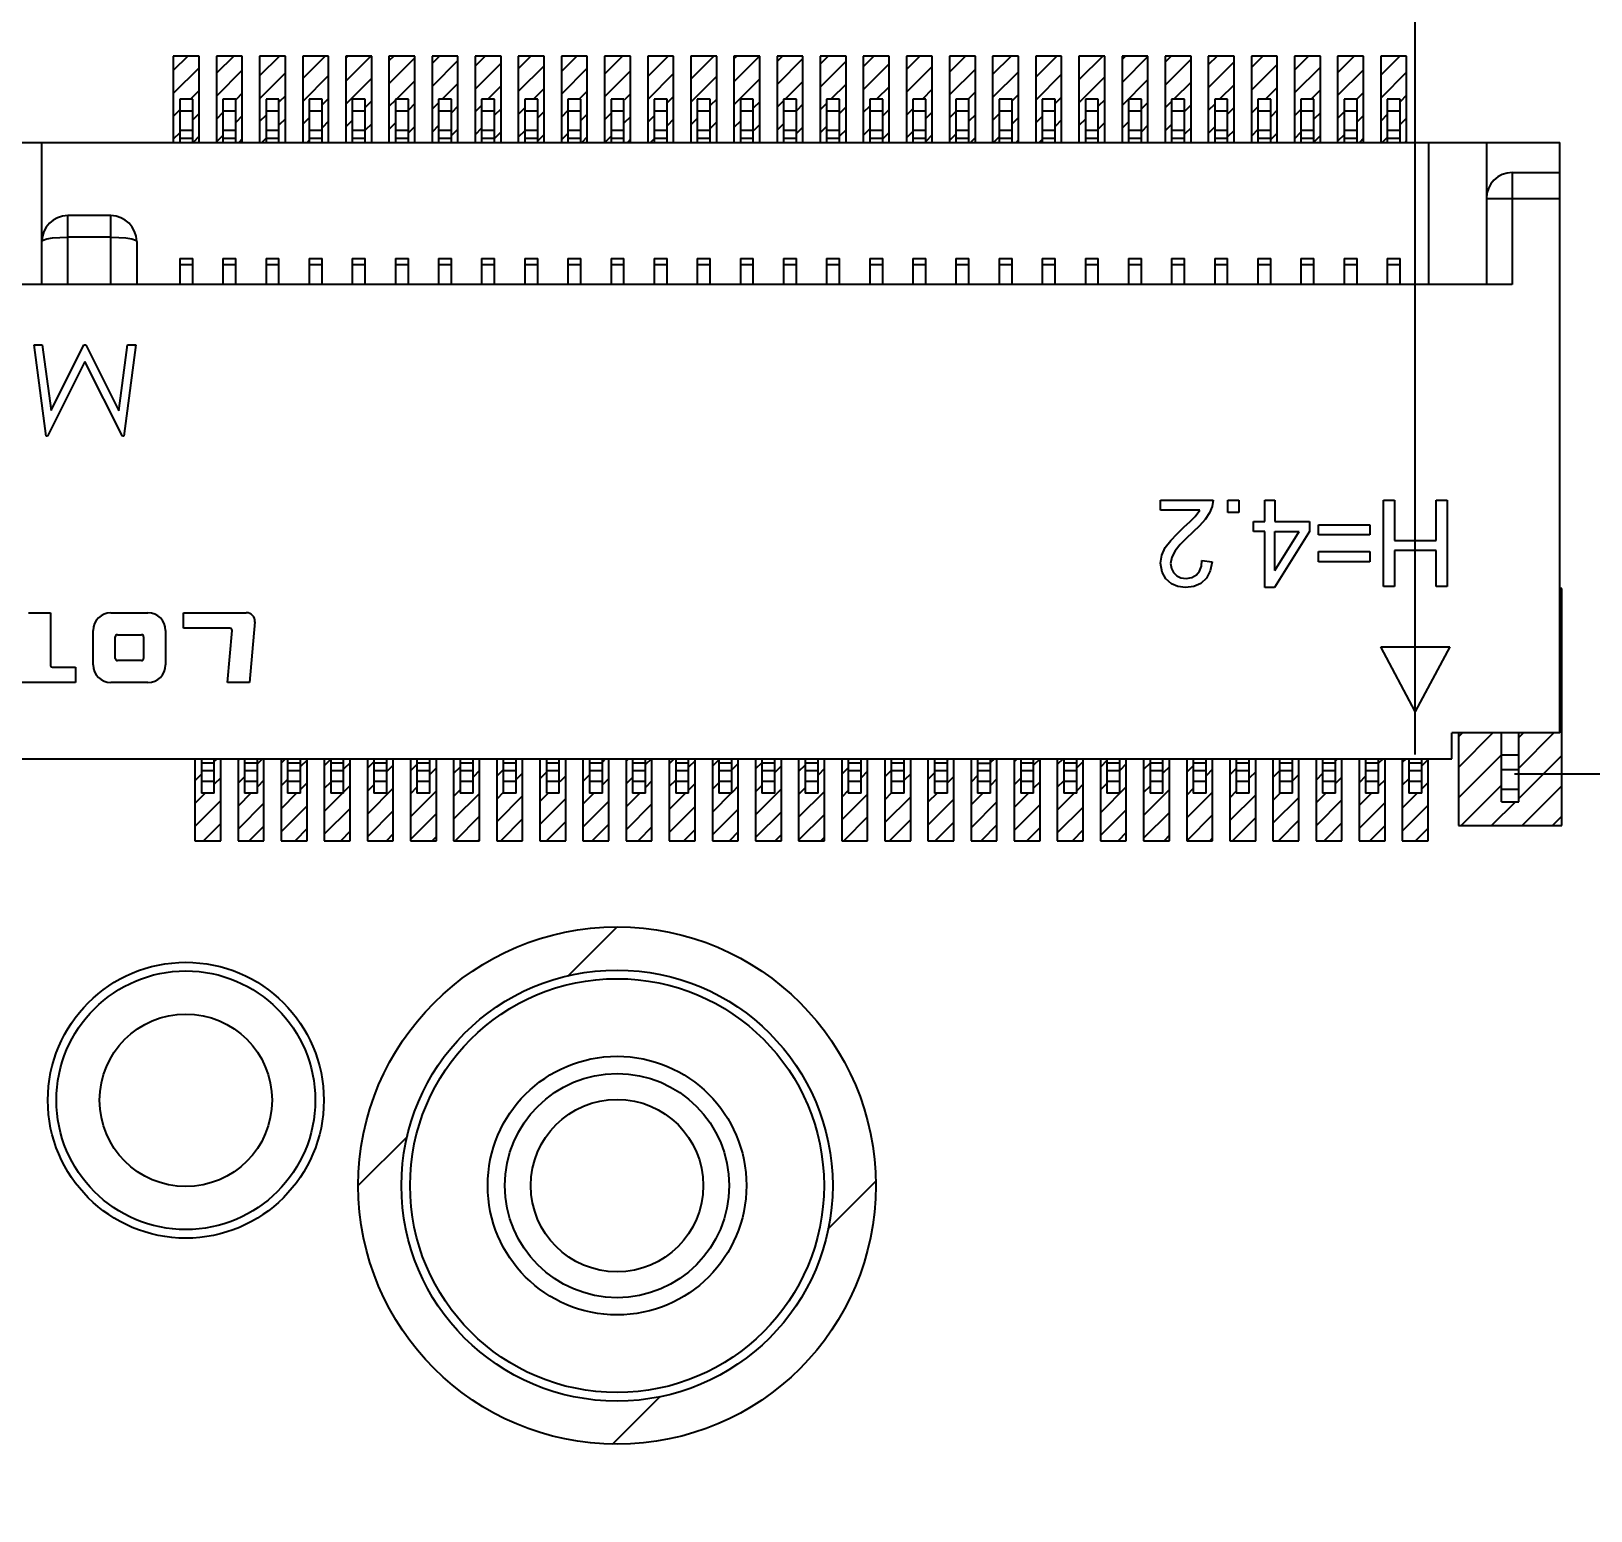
# Model space of a CAD drawing. Header units: millimetres. Extents: x 0 to 841, y 0 to 594.
# Drawn here: x 542.1 to 560.18, y 372.73 to 389.89 of the extents above; entities that cross this region are included whole.
import ezdxf

# ---------------------------------------------------------------- set-up
doc = ezdxf.new("R2010")
doc.units = ezdxf.units.MM
doc.header["$LTSCALE"] = 46.255
doc.layers.get('0').update_dxf_attribs({"linetype": 'CONTINUOUS'})
doc.layers.add('ASSEM_MEM', color=7, linetype='CONTINUOUS')
doc.styles.get("Standard").update_dxf_attribs({"font": 'txt', "width": 0.8})
doc.dimstyles.new('DIMSTYLE_1', dxfattribs={"dimtxt": 3, "dimasz": 2.1, "dimexe": 2, "dimexo": 1, "dimgap": 0.75, "dimtad": 0, "dimtih": 1, "dimtoh": 1, "dimzin": 0, "dimdsep": 46, "dimtxsty": 'STANDARD', "dimblk": '_FILLED', "dimblk1": '_FILLED', "dimblk2": '_FILLED', "dimcen": 0.09, "dimazin": 0, "dimtp": 0.01, "dimtm": 0.01, "dimtfac": 1, "dimtofl": 0, "dimtmove": 0, "dimatfit": 3, "dimldrblk": '_FILLED', "dimfxl": 1, "dimtolj": 1, "dimtzin": 0, "dimarcsym": 0})

# ---------------------------------------------------------------- blocks, each defined once
blk = doc.blocks.new('*D60')
at = {"color": 7, "linetype": 'CONTINUOUS'}
blk.add_line((559.298, 381.275), (726.411, 381.275), dxfattribs=at)
at = {"color": 7, "linetype": 'CONTINUOUS', "insert": (727.911, 385.025), "char_height": 3, "width": 14.4, "attachment_point": 1, "line_spacing_factor": 0.9}
blk.add_mtext('105.37', dxfattribs=at)
blk = doc.blocks.new('_FILLED')
at = {"color": 0, "linetype": 'BYBLOCK'}
blk.add_solid([(0, 0), (-1, 0.1667), (-1, -0.1667)], dxfattribs=at)
blk = doc.blocks.new('*D61')
at = {"color": 7, "linetype": 'CONTINUOUS'}
blk.add_line((543.423, 371.715), (507.744, 371.715), dxfattribs=at)
at = {"color": 7, "linetype": 'CONTINUOUS', "insert": (506.244, 375.465), "char_height": 3, "width": 14.4, "attachment_point": 3, "line_spacing_factor": 0.9}
blk.add_mtext('114.93', dxfattribs=at)
blk = doc.blocks.new('*D64')
at = {"color": 7, "linetype": 'CONTINUOUS'}
blk.add_line((558.148, 381.5), (558.148, 503.183), dxfattribs=at)
at = {"color": 7, "linetype": 'CONTINUOUS', "insert": (554.398, 504.683), "char_height": 3, "width": 14.4, "attachment_point": 1, "rotation": 90, "line_spacing_factor": 0.9}
blk.add_mtext('146.47', dxfattribs=at)

msp = doc.modelspace()

# ---------------------------------------------------------------- linework, layer by layer
at = {"layer": 'ASSEM_MEM', "color": 7, "linetype": 'CONTINUOUS'}
for p, q in [((543.748, 389.6), (543.748, 388.6)), ((543.917, 389.6), (543.748, 389.432)), ((544.048, 389.6), (543.748, 389.6)), ((544.048, 388.6), (544.048, 389.6)), ((544.248, 389.6), (544.248, 388.6)), ((544.448, 389.6), (544.248, 389.401)), ((544.548, 389.6), (544.248, 389.6)), ((544.548, 388.6), (544.548, 389.6)), ((544.748, 389.6), (544.748, 388.6)), ((544.978, 389.6), (544.748, 389.371)), ((545.048, 389.6), (544.748, 389.6)), ((545.048, 388.6), (545.048, 389.6)), ((545.248, 389.6), (545.248, 388.6)), ((545.508, 389.6), (545.248, 389.341)), ((545.548, 389.6), (545.248, 389.6)), ((545.548, 388.6), (545.548, 389.6)), ((545.748, 389.6), (545.748, 388.6)), ((545.773, 389.6), (545.748, 389.575)), ((546.039, 389.6), (545.748, 389.31)), ((546.048, 389.6), (545.748, 389.6)), ((546.048, 388.6), (546.048, 389.6)), ((546.248, 389.6), (546.248, 388.6)), ((546.304, 389.6), (546.248, 389.545)), ((546.548, 389.6), (546.248, 389.6)), ((546.548, 389.58), (546.248, 389.28)), ((546.548, 388.6), (546.548, 389.6)), ((546.748, 389.6), (546.748, 388.6)), ((546.834, 389.6), (546.748, 389.515)), ((547.048, 389.6), (546.748, 389.6)), ((547.048, 389.55), (546.748, 389.25)), ((547.048, 388.6), (547.048, 389.6)), ((547.248, 389.6), (547.248, 388.6)), ((547.364, 389.6), (547.248, 389.484)), ((547.548, 389.6), (547.248, 389.6)), ((547.548, 388.6), (547.548, 389.6)), ((547.748, 389.6), (547.748, 388.6)), ((547.895, 389.6), (547.748, 389.454)), ((548.048, 389.6), (547.748, 389.6)), ((548.048, 388.6), (548.048, 389.6)), ((548.248, 389.6), (548.248, 388.6)), ((548.425, 389.6), (548.248, 389.424)), ((548.548, 389.6), (548.248, 389.6)), ((548.548, 388.6), (548.548, 389.6)), ((548.748, 389.6), (548.748, 388.6)), ((548.955, 389.6), (548.748, 389.393)), ((549.048, 389.6), (548.748, 389.6)), ((549.048, 388.6), (549.048, 389.6)), ((549.248, 389.6), (549.248, 388.6)), ((549.486, 389.6), (549.248, 389.363)), ((549.548, 389.6), (549.248, 389.6)), ((549.548, 388.6), (549.548, 389.6)), ((549.748, 389.6), (549.748, 388.6)), ((549.751, 389.6), (549.748, 389.598)), ((550.016, 389.6), (549.748, 389.333)), ((550.048, 389.6), (549.748, 389.6)), ((550.048, 388.6), (550.048, 389.6)), ((550.248, 389.6), (550.248, 388.6)), ((550.281, 389.6), (550.248, 389.568)), ((550.546, 389.6), (550.248, 389.302)), ((550.548, 389.6), (550.248, 389.6)), ((550.548, 388.6), (550.548, 389.6)), ((550.748, 389.6), (550.748, 388.6)), ((550.811, 389.6), (550.748, 389.537)), ((551.048, 389.6), (550.748, 389.6)), ((551.048, 389.572), (550.748, 389.272)), ((551.048, 388.6), (551.048, 389.6)), ((551.248, 389.6), (551.248, 388.6)), ((551.342, 389.6), (551.248, 389.507)), ((551.548, 389.6), (551.248, 389.6)), ((551.548, 389.542), (551.248, 389.242)), ((551.548, 388.6), (551.548, 389.6)), ((551.748, 389.6), (551.748, 388.6)), ((551.872, 389.6), (551.748, 389.477)), ((552.048, 389.6), (551.748, 389.6)), ((552.048, 388.6), (552.048, 389.6)), ((552.248, 389.6), (552.248, 388.6)), ((552.402, 389.6), (552.248, 389.446)), ((552.548, 389.6), (552.248, 389.6)), ((552.548, 388.6), (552.548, 389.6)), ((552.748, 389.6), (552.748, 388.6)), ((552.933, 389.6), (552.748, 389.416)), ((553.048, 389.6), (552.748, 389.6)), ((553.048, 388.6), (553.048, 389.6)), ((553.248, 389.6), (553.248, 388.6)), ((553.463, 389.6), (553.248, 389.386)), ((553.548, 389.6), (553.248, 389.6)), ((553.548, 388.6), (553.548, 389.6)), ((553.748, 389.6), (553.748, 388.6)), ((553.993, 389.6), (553.748, 389.355)), ((554.048, 389.6), (553.748, 389.6)), ((554.048, 388.6), (554.048, 389.6)), ((554.248, 389.6), (554.248, 388.6)), ((554.259, 389.6), (554.248, 389.59)), ((554.524, 389.6), (554.248, 389.325)), ((554.548, 389.6), (554.248, 389.6)), ((554.548, 388.6), (554.548, 389.6)), ((554.748, 389.6), (554.748, 388.6)), ((554.789, 389.6), (554.748, 389.56)), ((555.048, 389.6), (554.748, 389.6)), ((555.048, 389.595), (554.748, 389.295)), ((555.048, 388.6), (555.048, 389.6)), ((555.248, 389.6), (555.248, 388.6)), ((555.319, 389.6), (555.248, 389.529)), ((555.548, 389.6), (555.248, 389.6)), ((555.548, 389.564), (555.248, 389.264)), ((555.548, 388.6), (555.548, 389.6)), ((555.748, 389.6), (555.748, 388.6)), ((555.85, 389.6), (555.748, 389.499)), ((556.048, 389.6), (555.748, 389.6)), ((556.048, 389.534), (555.748, 389.234)), ((556.048, 388.6), (556.048, 389.6)), ((556.248, 389.6), (556.248, 388.6)), ((556.38, 389.6), (556.248, 389.469)), ((556.548, 389.6), (556.248, 389.6)), ((556.548, 388.6), (556.548, 389.6)), ((556.748, 389.6), (556.748, 388.6)), ((556.91, 389.6), (556.748, 389.438)), ((557.048, 389.6), (556.748, 389.6)), ((557.048, 388.6), (557.048, 389.6)), ((557.248, 389.6), (557.248, 388.6)), ((557.441, 389.6), (557.248, 389.408)), ((557.548, 389.6), (557.248, 389.6)), ((557.548, 388.6), (557.548, 389.6)), ((557.748, 389.6), (557.748, 388.6)), ((557.971, 389.6), (557.748, 389.378)), ((558.048, 389.6), (557.748, 389.6)), ((558.048, 388.6), (558.048, 389.6)), ((544.048, 389.466), (543.748, 389.166)), ((544.548, 389.436), (544.248, 389.136)), ((545.048, 389.406), (544.748, 389.106)), ((545.548, 389.375), (545.248, 389.075)), ((546.048, 389.345), (545.748, 389.045)), ((547.548, 389.519), (547.248, 389.219)), ((548.048, 389.489), (547.748, 389.189)), ((548.548, 389.459), (548.248, 389.159)), ((549.048, 389.428), (548.748, 389.128)), ((549.548, 389.398), (549.248, 389.098)), ((550.048, 389.368), (549.748, 389.068)), ((552.048, 389.511), (551.748, 389.211)), ((552.548, 389.481), (552.248, 389.181)), ((553.048, 389.451), (552.748, 389.151)), ((553.548, 389.42), (553.248, 389.12)), ((554.048, 389.39), (553.748, 389.09)), ((554.548, 389.36), (554.248, 389.06)), ((556.548, 389.504), (556.248, 389.204)), ((557.048, 389.473), (556.748, 389.173)), ((557.548, 389.443), (557.248, 389.143)), ((558.048, 389.413), (557.748, 389.113)), ((544.048, 389.201), (543.948, 389.1)), ((544.548, 389.171), (544.476, 389.098)), ((546.548, 389.315), (546.334, 389.1)), ((547.048, 389.284), (546.864, 389.1)), ((547.548, 389.254), (547.395, 389.1)), ((548.048, 389.224), (547.925, 389.1)), ((548.548, 389.193), (548.455, 389.1)), ((549.048, 389.163), (548.98, 389.094)), ((550.548, 389.337), (550.248, 389.037)), ((551.048, 389.307), (550.842, 389.1)), ((551.548, 389.277), (551.372, 389.1)), ((552.048, 389.246), (551.902, 389.1)), ((552.548, 389.216), (552.433, 389.1)), ((553.048, 389.186), (552.968, 389.105)), ((555.048, 389.329), (554.748, 389.029)), ((555.548, 389.299), (555.35, 389.1)), ((556.048, 389.269), (555.88, 389.1)), ((556.548, 389.238), (556.41, 389.1)), ((557.048, 389.208), (556.941, 389.1)), ((557.548, 389.178), (557.472, 389.102)), ((543.823, 389.1), (543.823, 388.6)), ((543.973, 389.1), (543.823, 389.1)), ((543.973, 388.6), (543.973, 389.1)), ((544.323, 389.1), (544.323, 388.6)), ((544.473, 389.1), (544.323, 389.1)), ((544.473, 388.6), (544.473, 389.1)), ((544.823, 389.1), (544.823, 388.6)), ((544.973, 389.1), (544.823, 389.1)), ((545.048, 389.141), (544.973, 389.066)), ((544.973, 388.6), (544.973, 389.1)), ((545.323, 389.1), (545.323, 388.6)), ((545.473, 389.1), (545.323, 389.1)), ((545.548, 389.11), (545.473, 389.035)), ((545.473, 388.6), (545.473, 389.1)), ((545.823, 389.1), (545.823, 388.6)), ((545.973, 389.1), (545.823, 389.1)), ((545.973, 388.6), (545.973, 389.1)), ((546.048, 389.08), (545.973, 389.005)), ((546.323, 389.09), (546.248, 389.015)), ((546.323, 389.1), (546.323, 388.6)), ((546.473, 389.1), (546.323, 389.1)), ((546.473, 388.6), (546.473, 389.1)), ((546.548, 389.05), (546.473, 388.975)), ((546.823, 389.059), (546.748, 388.984)), ((546.823, 389.1), (546.823, 388.6)), ((546.973, 389.1), (546.823, 389.1)), ((546.973, 388.6), (546.973, 389.1)), ((547.048, 389.019), (546.973, 388.944)), ((547.323, 389.029), (547.248, 388.954)), ((547.323, 389.1), (547.323, 388.6)), ((547.473, 389.1), (547.323, 389.1)), ((547.473, 388.6), (547.473, 389.1)), ((547.548, 388.989), (547.473, 388.914)), ((547.823, 388.999), (547.748, 388.924)), ((547.823, 389.1), (547.823, 388.6)), ((547.973, 389.1), (547.823, 389.1)), ((547.973, 388.6), (547.973, 389.1)), ((548.323, 389.1), (548.323, 388.6)), ((548.473, 389.1), (548.323, 389.1)), ((548.473, 388.6), (548.473, 389.1)), ((548.823, 389.1), (548.823, 388.6)), ((548.973, 389.1), (548.823, 389.1)), ((548.973, 388.6), (548.973, 389.1)), ((549.323, 389.1), (549.323, 388.6)), ((549.473, 389.1), (549.323, 389.1)), ((549.548, 389.133), (549.473, 389.058)), ((549.473, 388.6), (549.473, 389.1)), ((549.823, 389.1), (549.823, 388.6)), ((549.973, 389.1), (549.823, 389.1)), ((550.048, 389.102), (549.973, 389.027)), ((549.973, 388.6), (549.973, 389.1)), ((550.323, 389.1), (550.323, 388.6)), ((550.473, 389.1), (550.323, 389.1)), ((550.473, 388.6), (550.473, 389.1)), ((550.548, 389.072), (550.473, 388.997)), ((550.823, 389.082), (550.748, 389.007)), ((550.823, 389.1), (550.823, 388.6)), ((550.973, 389.1), (550.823, 389.1)), ((550.973, 388.6), (550.973, 389.1)), ((551.048, 389.042), (550.973, 388.967)), ((551.323, 389.052), (551.248, 388.977)), ((551.323, 389.1), (551.323, 388.6)), ((551.473, 389.1), (551.323, 389.1)), ((551.473, 388.6), (551.473, 389.1)), ((551.548, 389.011), (551.473, 388.936)), ((551.823, 389.021), (551.748, 388.946)), ((551.823, 389.1), (551.823, 388.6)), ((551.973, 389.1), (551.823, 389.1)), ((551.973, 388.6), (551.973, 389.1)), ((552.323, 388.991), (552.248, 388.916)), ((552.323, 389.1), (552.323, 388.6)), ((552.473, 389.1), (552.323, 389.1)), ((552.473, 388.6), (552.473, 389.1)), ((552.823, 389.1), (552.823, 388.6)), ((552.973, 389.1), (552.823, 389.1)), ((552.973, 388.6), (552.973, 389.1)), ((553.323, 389.1), (553.323, 388.6)), ((553.473, 389.1), (553.323, 389.1)), ((553.548, 389.155), (553.473, 389.08)), ((553.473, 388.6), (553.473, 389.1)), ((553.823, 389.1), (553.823, 388.6)), ((553.973, 389.1), (553.823, 389.1)), ((554.048, 389.125), (553.973, 389.05)), ((553.973, 388.6), (553.973, 389.1)), ((554.323, 389.1), (554.323, 388.6)), ((554.473, 389.1), (554.323, 389.1)), ((554.473, 388.6), (554.473, 389.1)), ((554.548, 389.095), (554.473, 389.02)), ((554.823, 389.1), (554.823, 388.6)), ((554.973, 389.1), (554.823, 389.1)), ((554.973, 388.6), (554.973, 389.1)), ((555.048, 389.064), (554.973, 388.989)), ((555.323, 389.074), (555.248, 388.999)), ((555.323, 389.1), (555.323, 388.6)), ((555.473, 389.1), (555.323, 389.1)), ((555.473, 388.6), (555.473, 389.1)), ((555.548, 389.034), (555.474, 388.96)), ((555.823, 389.044), (555.748, 388.969)), ((555.823, 389.1), (555.823, 388.6)), ((555.973, 389.1), (555.823, 389.1)), ((555.973, 388.6), (555.973, 389.1)), ((556.048, 389.004), (555.973, 388.929)), ((556.323, 389.013), (556.248, 388.938)), ((556.323, 389.1), (556.323, 388.6)), ((556.473, 389.1), (556.323, 389.1)), ((556.473, 388.6), (556.473, 389.1)), ((556.823, 388.983), (556.748, 388.908)), ((556.823, 389.1), (556.823, 388.6)), ((556.973, 389.1), (556.823, 389.1)), ((556.973, 388.6), (556.973, 389.1)), ((557.323, 389.1), (557.323, 388.6)), ((557.473, 389.1), (557.323, 389.1)), ((557.473, 388.6), (557.473, 389.1)), ((557.823, 389.1), (557.823, 388.6)), ((557.973, 389.1), (557.823, 389.1)), ((558.048, 389.147), (557.973, 389.072)), ((557.973, 388.6), (557.973, 389.1)), ((543.823, 388.976), (543.748, 388.901)), ((543.973, 388.961), (543.823, 388.961)), ((544.048, 388.936), (543.973, 388.861)), ((544.323, 388.946), (544.248, 388.871)), ((544.473, 388.961), (544.323, 388.961)), ((544.548, 388.906), (544.473, 388.831)), ((544.823, 388.916), (544.748, 388.841)), ((544.973, 388.961), (544.823, 388.961)), ((545.048, 388.875), (544.973, 388.8)), ((545.323, 388.885), (545.248, 388.81)), ((545.473, 388.961), (545.323, 388.961)), ((545.548, 388.845), (545.473, 388.77)), ((545.823, 388.855), (545.748, 388.78)), ((545.973, 388.961), (545.823, 388.961)), ((546.048, 388.815), (545.973, 388.74)), ((546.323, 388.825), (546.248, 388.75)), ((546.473, 388.961), (546.323, 388.961)), ((546.973, 388.961), (546.823, 388.961)), ((547.473, 388.961), (547.323, 388.961)), ((547.973, 388.961), (547.823, 388.961)), ((548.048, 388.959), (547.973, 388.884)), ((548.32, 388.965), (548.248, 388.893)), ((548.473, 388.961), (548.323, 388.961)), ((548.548, 388.928), (548.473, 388.853)), ((548.823, 388.938), (548.748, 388.863)), ((548.973, 388.961), (548.823, 388.961)), ((549.048, 388.898), (548.973, 388.823)), ((549.323, 388.908), (549.248, 388.833)), ((549.473, 388.961), (549.323, 388.961)), ((549.548, 388.868), (549.473, 388.793)), ((549.823, 388.877), (549.748, 388.802)), ((549.973, 388.961), (549.823, 388.961)), ((550.048, 388.837), (549.973, 388.762)), ((550.323, 388.847), (550.248, 388.772)), ((550.473, 388.961), (550.323, 388.961)), ((550.548, 388.807), (550.477, 388.736)), ((550.823, 388.817), (550.748, 388.742)), ((550.973, 388.961), (550.823, 388.961)), ((551.473, 388.961), (551.323, 388.961)), ((551.973, 388.961), (551.823, 388.961)), ((552.048, 388.981), (551.973, 388.906)), ((552.473, 388.961), (552.323, 388.961)), ((552.548, 388.951), (552.473, 388.876)), ((552.824, 388.961), (552.748, 388.886)), ((552.973, 388.961), (552.823, 388.961)), ((553.048, 388.92), (552.973, 388.845)), ((553.323, 388.93), (553.248, 388.855)), ((553.473, 388.961), (553.323, 388.961)), ((553.548, 388.89), (553.473, 388.815)), ((553.823, 388.9), (553.748, 388.825)), ((553.973, 388.961), (553.823, 388.961)), ((554.048, 388.86), (553.973, 388.785)), ((554.323, 388.87), (554.248, 388.795)), ((554.473, 388.961), (554.323, 388.961)), ((554.548, 388.829), (554.473, 388.754)), ((554.823, 388.839), (554.748, 388.764)), ((554.973, 388.961), (554.823, 388.961)), ((555.323, 388.809), (555.248, 388.734)), ((555.473, 388.961), (555.323, 388.961)), ((555.973, 388.961), (555.823, 388.961)), ((556.473, 388.961), (556.323, 388.961)), ((556.548, 388.973), (556.473, 388.898)), ((556.973, 388.961), (556.823, 388.961)), ((557.048, 388.943), (556.973, 388.868)), ((557.323, 388.953), (557.248, 388.878)), ((557.473, 388.961), (557.323, 388.961)), ((557.548, 388.913), (557.473, 388.838)), ((557.823, 388.922), (557.748, 388.847)), ((557.973, 388.961), (557.823, 388.961)), ((558.048, 388.882), (557.973, 388.807)), ((543.823, 388.711), (543.748, 388.636)), ((543.823, 388.74), (543.973, 388.74)), ((543.823, 388.65), (543.973, 388.65)), ((544.048, 388.671), (543.978, 388.6)), ((544.323, 388.681), (544.248, 388.606)), ((544.323, 388.74), (544.473, 388.74)), ((544.323, 388.65), (544.473, 388.65)), ((544.548, 388.641), (544.508, 388.6)), ((544.823, 388.65), (544.773, 388.6)), ((544.823, 388.74), (544.973, 388.74)), ((544.823, 388.65), (544.973, 388.65)), ((545.323, 388.62), (545.304, 388.6)), ((545.323, 388.74), (545.473, 388.74)), ((545.323, 388.65), (545.473, 388.65)), ((545.823, 388.74), (545.973, 388.74)), ((545.823, 388.65), (545.973, 388.65)), ((546.323, 388.74), (546.473, 388.74)), ((546.323, 388.65), (546.473, 388.65)), ((546.548, 388.784), (546.473, 388.709)), ((546.823, 388.794), (546.748, 388.719)), ((546.823, 388.74), (546.973, 388.74)), ((546.823, 388.65), (546.973, 388.65)), ((547.048, 388.754), (546.973, 388.679)), ((547.323, 388.764), (547.248, 388.689)), ((547.323, 388.74), (547.473, 388.74)), ((547.323, 388.65), (547.473, 388.65)), ((547.548, 388.724), (547.474, 388.65)), ((547.823, 388.734), (547.748, 388.659)), ((547.823, 388.74), (547.973, 388.74)), ((547.823, 388.65), (547.973, 388.65)), ((548.048, 388.693), (547.973, 388.618)), ((548.323, 388.703), (548.248, 388.628)), ((548.323, 388.74), (548.473, 388.74)), ((548.323, 388.65), (548.473, 388.65)), ((548.548, 388.663), (548.486, 388.6)), ((548.823, 388.673), (548.751, 388.6)), ((548.823, 388.74), (548.973, 388.74)), ((548.823, 388.65), (548.973, 388.65)), ((549.048, 388.633), (549.02, 388.604)), ((549.323, 388.643), (549.281, 388.6)), ((549.323, 388.74), (549.473, 388.74)), ((549.323, 388.65), (549.473, 388.65)), ((549.823, 388.74), (549.973, 388.74)), ((549.823, 388.65), (549.973, 388.65)), ((550.323, 388.74), (550.473, 388.74)), ((550.323, 388.65), (550.473, 388.65)), ((550.823, 388.74), (550.973, 388.74)), ((550.823, 388.65), (550.973, 388.65)), ((551.048, 388.777), (550.973, 388.702)), ((551.323, 388.786), (551.248, 388.711)), ((551.323, 388.74), (551.473, 388.74)), ((551.323, 388.65), (551.473, 388.65)), ((551.548, 388.746), (551.473, 388.671)), ((551.823, 388.756), (551.748, 388.681)), ((551.823, 388.74), (551.973, 388.74)), ((551.823, 388.65), (551.973, 388.65)), ((552.048, 388.716), (551.978, 388.646)), ((552.323, 388.726), (552.248, 388.651)), ((552.323, 388.74), (552.473, 388.74)), ((552.323, 388.65), (552.473, 388.65)), ((552.548, 388.686), (552.473, 388.611)), ((552.823, 388.695), (552.748, 388.62)), ((552.823, 388.74), (552.973, 388.74)), ((552.823, 388.65), (552.973, 388.65)), ((553.048, 388.655), (552.993, 388.6)), ((553.323, 388.665), (553.259, 388.6)), ((553.323, 388.74), (553.473, 388.74)), ((553.323, 388.65), (553.473, 388.65)), ((553.548, 388.625), (553.524, 388.6)), ((553.823, 388.635), (553.789, 388.6)), ((553.823, 388.74), (553.973, 388.74)), ((553.823, 388.65), (553.973, 388.65)), ((554.323, 388.74), (554.473, 388.74)), ((554.323, 388.65), (554.473, 388.65)), ((554.823, 388.74), (554.973, 388.74)), ((554.823, 388.65), (554.973, 388.65)), ((555.048, 388.799), (554.973, 388.724)), ((555.323, 388.74), (555.473, 388.74)), ((555.323, 388.65), (555.473, 388.65)), ((555.548, 388.769), (555.473, 388.694)), ((555.823, 388.779), (555.748, 388.704)), ((555.823, 388.74), (555.973, 388.74)), ((555.823, 388.65), (555.973, 388.65)), ((556.048, 388.738), (555.973, 388.663)), ((556.323, 388.748), (556.248, 388.673)), ((556.323, 388.74), (556.473, 388.74)), ((556.323, 388.65), (556.473, 388.65)), ((556.548, 388.708), (556.473, 388.633)), ((556.823, 388.718), (556.748, 388.643)), ((556.823, 388.74), (556.973, 388.74)), ((556.823, 388.65), (556.973, 388.65)), ((557.048, 388.678), (556.972, 388.602)), ((557.323, 388.688), (557.248, 388.613)), ((557.323, 388.74), (557.473, 388.74)), ((557.323, 388.65), (557.473, 388.65)), ((557.548, 388.647), (557.501, 388.6)), ((557.82, 388.654), (557.766, 388.6)), ((557.823, 388.74), (557.973, 388.74)), ((557.823, 388.65), (557.973, 388.65)), ((537.973, 388.6), (559.823, 388.6)), ((542.223, 386.95), (542.223, 388.6)), ((545.048, 388.61), (545.039, 388.6)), ((549.823, 388.612), (549.817, 388.606)), ((558.048, 388.617), (558.032, 388.6)), ((558.303, 388.6), (558.303, 386.95)), ((558.973, 388.6), (558.973, 386.95)), ((559.823, 381.75), (559.823, 388.6)), ((559.273, 388.25), (559.273, 386.95)), ((559.273, 388.25), (559.823, 388.25)), ((558.973, 387.95), (559.823, 387.95)), ((542.523, 386.95), (542.523, 387.75)), ((543.023, 387.75), (542.523, 387.75)), ((543.023, 386.95), (543.023, 387.75)), ((543.023, 387.5), (542.523, 387.5)), ((543.323, 387.45), (543.323, 386.95)), ((543.823, 387.255), (543.823, 386.95)), ((543.823, 387.255), (543.973, 387.255)), ((543.823, 387.183), (543.973, 387.183)), ((543.973, 386.95), (543.973, 387.255)), ((544.323, 387.255), (544.323, 386.95)), ((544.323, 387.255), (544.473, 387.255)), ((544.323, 387.183), (544.473, 387.183)), ((544.473, 386.95), (544.473, 387.255)), ((544.823, 387.255), (544.823, 386.95)), ((544.823, 387.255), (544.973, 387.255)), ((544.823, 387.183), (544.973, 387.183)), ((544.973, 386.95), (544.973, 387.255)), ((545.323, 387.255), (545.323, 386.95)), ((545.323, 387.255), (545.473, 387.255)), ((545.323, 387.183), (545.473, 387.183)), ((545.473, 386.95), (545.473, 387.255)), ((545.823, 387.255), (545.823, 386.95)), ((545.823, 387.255), (545.973, 387.255)), ((545.823, 387.183), (545.973, 387.183)), ((545.973, 386.95), (545.973, 387.255)), ((546.323, 387.255), (546.323, 386.95)), ((546.323, 387.255), (546.473, 387.255)), ((546.323, 387.183), (546.473, 387.183)), ((546.473, 386.95), (546.473, 387.255)), ((546.823, 387.255), (546.823, 386.95)), ((546.823, 387.255), (546.973, 387.255)), ((546.823, 387.183), (546.973, 387.183)), ((546.973, 386.95), (546.973, 387.255)), ((547.323, 387.255), (547.323, 386.95)), ((547.323, 387.255), (547.473, 387.255)), ((547.323, 387.183), (547.473, 387.183)), ((547.473, 386.95), (547.473, 387.255)), ((547.823, 387.255), (547.823, 386.95)), ((547.823, 387.255), (547.973, 387.255)), ((547.823, 387.183), (547.973, 387.183)), ((547.973, 386.95), (547.973, 387.255)), ((548.323, 387.255), (548.323, 386.95)), ((548.323, 387.255), (548.473, 387.255)), ((548.323, 387.183), (548.473, 387.183)), ((548.473, 386.95), (548.473, 387.255)), ((548.823, 387.255), (548.823, 386.95)), ((548.823, 387.255), (548.973, 387.255)), ((548.823, 387.183), (548.973, 387.183)), ((548.973, 386.95), (548.973, 387.255)), ((549.323, 387.255), (549.323, 386.95)), ((549.323, 387.255), (549.473, 387.255)), ((549.323, 387.183), (549.473, 387.183)), ((549.473, 386.95), (549.473, 387.255)), ((549.823, 387.255), (549.823, 386.95)), ((549.823, 387.255), (549.973, 387.255)), ((549.823, 387.183), (549.973, 387.183)), ((549.973, 386.95), (549.973, 387.255)), ((550.323, 387.255), (550.323, 386.95)), ((550.323, 387.255), (550.473, 387.255)), ((550.323, 387.183), (550.473, 387.183)), ((550.473, 386.95), (550.473, 387.255)), ((550.823, 387.255), (550.823, 386.95)), ((550.823, 387.255), (550.973, 387.255)), ((550.823, 387.183), (550.973, 387.183)), ((550.973, 386.95), (550.973, 387.255)), ((551.323, 387.255), (551.323, 386.95)), ((551.323, 387.255), (551.473, 387.255)), ((551.323, 387.183), (551.473, 387.183)), ((551.473, 386.95), (551.473, 387.255)), ((551.823, 387.255), (551.823, 386.95)), ((551.823, 387.255), (551.973, 387.255)), ((551.823, 387.183), (551.973, 387.183)), ((551.973, 386.95), (551.973, 387.255)), ((552.323, 387.255), (552.323, 386.95)), ((552.323, 387.255), (552.473, 387.255)), ((552.323, 387.183), (552.473, 387.183)), ((552.473, 386.95), (552.473, 387.255)), ((552.823, 387.255), (552.823, 386.95)), ((552.823, 387.255), (552.973, 387.255)), ((552.823, 387.183), (552.973, 387.183)), ((552.973, 386.95), (552.973, 387.255)), ((553.323, 387.255), (553.323, 386.95)), ((553.323, 387.255), (553.473, 387.255)), ((553.323, 387.183), (553.473, 387.183)), ((553.473, 386.95), (553.473, 387.255)), ((553.823, 387.255), (553.823, 386.95)), ((553.823, 387.255), (553.973, 387.255)), ((553.823, 387.183), (553.973, 387.183)), ((553.973, 386.95), (553.973, 387.255)), ((554.323, 387.255), (554.323, 386.95)), ((554.323, 387.255), (554.473, 387.255)), ((554.323, 387.183), (554.473, 387.183)), ((554.473, 386.95), (554.473, 387.255)), ((554.823, 387.255), (554.823, 386.95)), ((554.823, 387.255), (554.973, 387.255)), ((554.823, 387.183), (554.973, 387.183)), ((554.973, 386.95), (554.973, 387.255)), ((555.323, 387.255), (555.323, 386.95)), ((555.323, 387.255), (555.473, 387.255)), ((555.323, 387.183), (555.473, 387.183)), ((555.473, 386.95), (555.473, 387.255)), ((555.823, 387.255), (555.823, 386.95)), ((555.823, 387.255), (555.973, 387.255)), ((555.823, 387.183), (555.973, 387.183)), ((555.973, 386.95), (555.973, 387.255)), ((556.323, 387.255), (556.323, 386.95)), ((556.323, 387.255), (556.473, 387.255)), ((556.323, 387.183), (556.473, 387.183)), ((556.473, 386.95), (556.473, 387.255)), ((556.823, 387.255), (556.823, 386.95)), ((556.823, 387.255), (556.973, 387.255)), ((556.823, 387.183), (556.973, 387.183)), ((556.973, 386.95), (556.973, 387.255)), ((557.323, 387.255), (557.323, 386.95)), ((557.323, 387.255), (557.473, 387.255)), ((557.323, 387.183), (557.473, 387.183)), ((557.473, 386.95), (557.473, 387.255)), ((557.823, 387.255), (557.823, 386.95)), ((557.823, 387.255), (557.973, 387.255)), ((557.823, 387.183), (557.973, 387.183)), ((557.973, 386.95), (557.973, 387.255)), ((559.273, 386.95), (538.523, 386.95)), ((542.274, 385.192), (542.133, 386.25)), ((542.133, 386.25), (542.229, 386.25)), ((542.229, 386.25), (542.33, 385.489)), ((542.33, 385.489), (542.712, 386.25)), ((542.712, 386.25), (542.733, 386.25)), ((542.733, 386.25), (543.117, 385.487)), ((543.117, 385.487), (543.218, 386.25)), ((543.314, 386.25), (543.174, 385.192)), ((543.218, 386.25), (543.314, 386.25)), ((542.723, 386.06), (542.288, 385.192)), ((543.16, 385.192), (542.723, 386.06)), ((542.288, 385.192), (542.274, 385.192)), ((543.174, 385.192), (543.16, 385.192)), ((555.195, 384.333), (555.195, 384.45)), ((555.195, 384.45), (555.805, 384.45)), ((555.649, 384.333), (555.195, 384.333)), ((555.974, 384.307), (555.974, 384.45)), ((555.974, 384.45), (556.104, 384.45)), ((556.104, 384.307), (555.974, 384.307)), ((556.104, 384.45), (556.104, 384.307)), ((556.403, 384.204), (556.403, 384.45)), ((556.403, 384.45), (556.52, 384.45)), ((556.52, 384.45), (556.52, 384.204)), ((557.779, 383.45), (557.779, 384.45)), ((557.779, 384.45), (557.909, 384.45)), ((557.909, 384.45), (557.909, 383.983)), ((558.39, 383.983), (558.39, 384.45)), ((558.39, 384.45), (558.52, 384.45)), ((558.52, 384.45), (558.52, 383.45)), ((556.273, 384.087), (556.273, 384.204)), ((556.273, 384.204), (556.403, 384.204)), ((556.52, 384.204), (556.922, 384.204)), ((556.922, 384.204), (556.922, 384.087)), ((557.026, 384.048), (557.026, 384.165)), ((557.026, 384.165), (557.623, 384.165)), ((557.623, 384.165), (557.623, 384.048)), ((556.403, 384.087), (556.273, 384.087)), ((556.403, 383.437), (556.403, 384.087)), ((556.922, 384.087), (556.516, 383.437)), ((556.52, 383.635), (556.52, 384.087)), ((556.52, 383.635), (556.802, 384.087)), ((556.52, 384.087), (556.802, 384.087)), ((557.623, 384.048), (557.026, 384.048)), ((557.909, 383.983), (558.39, 383.983)), ((555.675, 383.749), (555.792, 383.736)), ((557.026, 383.736), (557.026, 383.853)), ((557.026, 383.853), (557.623, 383.853)), ((557.623, 383.853), (557.623, 383.736)), ((557.909, 383.866), (557.909, 383.45)), ((558.39, 383.866), (557.909, 383.866)), ((558.39, 383.45), (558.39, 383.866)), ((557.623, 383.736), (557.026, 383.736)), ((556.516, 383.437), (556.403, 383.437)), ((557.909, 383.45), (557.779, 383.45)), ((558.52, 383.45), (558.39, 383.45)), ((559.848, 383.425), (559.823, 383.425)), ((559.848, 380.675), (559.848, 383.425)), ((559.848, 383.258), (559.823, 383.233)), ((542.067, 383.145), (542.322, 383.145)), ((542.322, 383.145), (542.322, 382.54)), ((543.024, 383.145), (543.454, 383.145)), ((543.864, 382.965), (543.864, 383.145)), ((543.864, 383.145), (544.594, 383.145)), ((544.694, 383.037), (544.632, 382.335)), ((542.819, 382.54), (542.819, 382.94)), ((543.074, 382.615), (543.074, 382.865)), ((543.099, 382.89), (543.379, 382.89)), ((543.404, 382.865), (543.404, 382.615)), ((543.659, 382.94), (543.659, 382.54)), ((544.404, 382.965), (543.864, 382.965)), ((544.376, 382.335), (544.429, 382.939)), ((559.848, 382.904), (559.823, 382.879)), ((558.148, 382), (557.748, 382.75)), ((557.748, 382.75), (558.548, 382.75)), ((558.548, 382.75), (558.148, 382)), ((542.347, 382.515), (542.614, 382.515)), ((542.614, 382.515), (542.614, 382.335)), ((543.379, 382.59), (543.099, 382.59)), ((559.848, 382.551), (559.823, 382.526)), ((542.614, 382.335), (541.774, 382.335)), ((543.454, 382.335), (543.024, 382.335)), ((544.632, 382.335), (544.376, 382.335)), ((559.848, 382.197), (559.823, 382.172)), ((558.573, 381.45), (558.573, 381.75)), ((559.823, 381.75), (558.573, 381.75)), ((558.648, 381.75), (558.648, 380.675)), ((558.695, 381.75), (558.648, 381.704)), ((559.048, 381.75), (558.648, 381.351)), ((559.148, 380.95), (559.148, 381.75)), ((559.348, 380.95), (559.348, 381.75)), ((559.402, 381.75), (559.348, 381.697)), ((559.755, 381.75), (559.348, 381.343)), ((559.848, 381.843), (559.823, 381.818)), ((539.223, 381.45), (558.573, 381.45)), ((543.998, 381.45), (543.998, 380.5)), ((544.073, 381.45), (544.073, 381.05)), ((544.223, 381.4), (544.073, 381.4)), ((544.223, 381.05), (544.223, 381.45)), ((544.252, 381.45), (544.223, 381.421)), ((544.298, 380.5), (544.298, 381.45)), ((544.498, 381.45), (544.498, 380.5)), ((544.518, 381.45), (544.498, 381.431)), ((544.573, 381.45), (544.573, 381.05)), ((544.723, 381.4), (544.573, 381.4)), ((544.723, 381.05), (544.723, 381.45)), ((544.783, 381.45), (544.728, 381.396)), ((544.798, 380.5), (544.798, 381.45)), ((544.998, 381.45), (544.998, 380.5)), ((545.048, 381.45), (544.998, 381.401)), ((545.073, 381.45), (545.073, 381.05)), ((545.223, 381.4), (545.073, 381.4)), ((545.223, 381.05), (545.223, 381.45)), ((545.298, 381.436), (545.223, 381.361)), ((545.298, 380.5), (545.298, 381.45)), ((545.498, 381.45), (545.498, 380.5)), ((545.573, 381.445), (545.498, 381.37)), ((545.573, 381.45), (545.573, 381.05)), ((545.723, 381.4), (545.573, 381.4)), ((545.723, 381.05), (545.723, 381.45)), ((545.798, 381.405), (545.723, 381.33)), ((545.798, 380.5), (545.798, 381.45)), ((545.998, 381.45), (545.998, 380.5)), ((546.073, 381.415), (545.998, 381.34)), ((546.073, 381.45), (546.073, 381.05)), ((546.223, 381.4), (546.073, 381.4)), ((546.223, 381.05), (546.223, 381.45)), ((546.298, 380.5), (546.298, 381.45)), ((546.498, 381.45), (546.498, 380.5)), ((546.573, 381.45), (546.573, 381.05)), ((546.723, 381.4), (546.573, 381.4)), ((546.723, 381.05), (546.723, 381.45)), ((546.798, 380.5), (546.798, 381.45)), ((546.998, 381.45), (546.998, 380.5)), ((547.073, 381.45), (547.073, 381.05)), ((547.223, 381.4), (547.073, 381.4)), ((547.223, 381.05), (547.223, 381.45)), ((547.298, 380.5), (547.298, 381.45)), ((547.498, 381.45), (547.498, 380.5)), ((547.573, 381.45), (547.573, 381.05)), ((547.723, 381.4), (547.573, 381.4)), ((547.723, 381.05), (547.723, 381.45)), ((547.798, 380.5), (547.798, 381.45)), ((547.998, 381.45), (547.998, 380.5)), ((548.073, 381.45), (548.073, 381.05)), ((548.223, 381.4), (548.073, 381.4)), ((548.223, 381.05), (548.223, 381.45)), ((548.298, 380.5), (548.298, 381.45)), ((548.498, 381.45), (548.498, 380.5)), ((548.573, 381.45), (548.573, 381.05)), ((548.723, 381.4), (548.573, 381.4)), ((548.723, 381.05), (548.723, 381.45)), ((548.76, 381.45), (548.723, 381.413)), ((548.798, 380.5), (548.798, 381.45)), ((548.998, 381.45), (548.998, 380.5)), ((549.025, 381.45), (548.998, 381.423)), ((549.073, 381.45), (549.073, 381.05)), ((549.223, 381.4), (549.073, 381.4)), ((549.223, 381.05), (549.223, 381.45)), ((549.291, 381.45), (549.223, 381.383)), ((549.298, 380.5), (549.298, 381.45)), ((549.498, 381.45), (549.498, 380.5)), ((549.556, 381.45), (549.498, 381.393)), ((549.573, 381.45), (549.573, 381.05)), ((549.723, 381.4), (549.573, 381.4)), ((549.723, 381.05), (549.723, 381.45)), ((549.798, 381.428), (549.723, 381.353)), ((549.798, 380.5), (549.798, 381.45)), ((549.998, 381.45), (549.998, 380.5)), ((550.073, 381.438), (549.998, 381.363)), ((550.073, 381.45), (550.073, 381.05)), ((550.223, 381.4), (550.073, 381.4)), ((550.223, 381.05), (550.223, 381.45)), ((550.298, 381.397), (550.223, 381.322)), ((550.298, 380.5), (550.298, 381.45)), ((550.498, 381.45), (550.498, 380.5)), ((550.57, 381.404), (550.498, 381.332)), ((550.573, 381.45), (550.573, 381.05)), ((550.723, 381.4), (550.573, 381.4)), ((550.723, 381.05), (550.723, 381.45)), ((550.798, 380.5), (550.798, 381.45)), ((550.998, 381.45), (550.998, 380.5)), ((551.073, 381.45), (551.073, 381.05)), ((551.223, 381.4), (551.073, 381.4)), ((551.223, 381.05), (551.223, 381.45)), ((551.298, 380.5), (551.298, 381.45)), ((551.498, 381.45), (551.498, 380.5)), ((551.573, 381.45), (551.573, 381.05)), ((551.723, 381.4), (551.573, 381.4)), ((551.723, 381.05), (551.723, 381.45)), ((551.798, 380.5), (551.798, 381.45)), ((551.998, 381.45), (551.998, 380.5)), ((552.073, 381.45), (552.073, 381.05)), ((552.223, 381.4), (552.073, 381.4)), ((552.223, 381.05), (552.223, 381.45)), ((552.298, 380.5), (552.298, 381.45)), ((552.498, 381.45), (552.498, 380.5)), ((552.573, 381.45), (552.573, 381.05)), ((552.723, 381.4), (552.573, 381.4)), ((552.723, 381.05), (552.723, 381.45)), ((552.738, 381.45), (552.723, 381.436)), ((552.798, 380.5), (552.798, 381.45)), ((552.998, 381.45), (552.998, 380.5)), ((553.003, 381.45), (552.998, 381.446)), ((553.073, 381.45), (553.073, 381.05)), ((553.073, 381.4), (553.223, 381.4)), ((553.223, 381.05), (553.223, 381.45)), ((553.268, 381.45), (553.223, 381.406)), ((553.298, 380.5), (553.298, 381.45)), ((553.498, 381.45), (553.498, 380.5)), ((553.533, 381.45), (553.498, 381.416)), ((553.573, 381.45), (553.573, 381.05)), ((553.723, 381.4), (553.573, 381.4)), ((553.723, 381.05), (553.723, 381.45)), ((553.798, 381.45), (553.723, 381.375)), ((553.798, 380.5), (553.798, 381.45)), ((553.998, 381.45), (553.998, 380.5)), ((554.064, 381.45), (553.998, 381.385)), ((554.073, 381.45), (554.073, 381.05)), ((554.223, 381.4), (554.073, 381.4)), ((554.223, 381.05), (554.223, 381.45)), ((554.298, 381.42), (554.223, 381.345)), ((554.298, 380.5), (554.298, 381.45)), ((554.498, 381.45), (554.498, 380.5)), ((554.573, 381.43), (554.498, 381.355)), ((554.573, 381.45), (554.573, 381.05)), ((554.723, 381.4), (554.573, 381.4)), ((554.798, 381.39), (554.721, 381.313)), ((554.723, 381.05), (554.723, 381.45)), ((554.798, 380.5), (554.798, 381.45)), ((554.998, 381.45), (554.998, 380.5)), ((555.073, 381.4), (554.998, 381.325)), ((555.073, 381.45), (555.073, 381.05)), ((555.223, 381.4), (555.073, 381.4)), ((555.223, 381.05), (555.223, 381.45)), ((555.298, 380.5), (555.298, 381.45)), ((555.498, 381.45), (555.498, 380.5)), ((555.573, 381.45), (555.573, 381.05)), ((555.723, 381.4), (555.573, 381.4)), ((555.723, 381.05), (555.723, 381.45)), ((555.798, 380.5), (555.798, 381.45)), ((555.998, 381.45), (555.998, 380.5)), ((556.073, 381.45), (556.073, 381.05)), ((556.223, 381.4), (556.073, 381.4)), ((556.223, 381.05), (556.223, 381.45)), ((556.298, 380.5), (556.298, 381.45)), ((556.498, 381.45), (556.498, 380.5)), ((556.573, 381.45), (556.573, 381.05)), ((556.723, 381.4), (556.573, 381.4)), ((556.723, 381.05), (556.723, 381.45)), ((556.798, 380.5), (556.798, 381.45)), ((556.998, 381.45), (556.998, 380.5)), ((557.073, 381.45), (557.073, 381.05)), ((557.223, 381.4), (557.073, 381.4)), ((557.223, 381.05), (557.223, 381.45)), ((557.246, 381.45), (557.223, 381.428)), ((557.298, 380.5), (557.298, 381.45)), ((557.498, 381.45), (557.498, 380.5)), ((557.511, 381.45), (557.498, 381.438)), ((557.573, 381.45), (557.573, 381.05)), ((557.723, 381.4), (557.573, 381.4)), ((557.723, 381.05), (557.723, 381.45)), ((557.776, 381.45), (557.723, 381.398)), ((557.798, 380.5), (557.798, 381.45)), ((557.998, 381.45), (557.998, 380.5)), ((558.041, 381.45), (557.998, 381.408)), ((558.073, 381.45), (558.073, 381.05)), ((558.223, 381.4), (558.073, 381.4)), ((558.223, 381.05), (558.223, 381.45)), ((558.298, 381.443), (558.223, 381.368)), ((558.298, 380.5), (558.298, 381.45)), ((559.146, 381.494), (558.648, 380.997)), ((559.348, 381.492), (559.148, 381.492)), ((559.848, 381.49), (559.348, 380.99)), ((544.073, 381.271), (543.998, 381.196)), ((544.223, 381.311), (544.073, 381.311)), ((544.298, 381.231), (544.223, 381.156)), ((544.573, 381.241), (544.498, 381.166)), ((544.723, 381.311), (544.573, 381.311)), ((545.073, 381.211), (544.998, 381.136)), ((545.223, 381.311), (545.073, 381.311)), ((545.723, 381.311), (545.573, 381.311)), ((546.223, 381.311), (546.073, 381.311)), ((546.298, 381.375), (546.229, 381.305)), ((546.573, 381.385), (546.498, 381.31)), ((546.723, 381.311), (546.573, 381.311)), ((546.798, 381.345), (546.723, 381.27)), ((547.073, 381.354), (546.998, 381.279)), ((547.223, 381.311), (547.073, 381.311)), ((547.298, 381.314), (547.223, 381.239)), ((547.573, 381.324), (547.498, 381.249)), ((547.723, 381.311), (547.573, 381.311)), ((547.798, 381.284), (547.723, 381.209)), ((548.073, 381.294), (547.998, 381.219)), ((548.223, 381.311), (548.073, 381.311)), ((548.298, 381.254), (548.229, 381.184)), ((548.573, 381.263), (548.498, 381.188)), ((548.723, 381.311), (548.573, 381.311)), ((548.798, 381.223), (548.723, 381.148)), ((549.073, 381.233), (548.998, 381.158)), ((549.223, 381.311), (549.073, 381.311)), ((549.723, 381.311), (549.573, 381.311)), ((550.223, 381.311), (550.073, 381.311)), ((550.723, 381.311), (550.573, 381.311)), ((550.798, 381.367), (550.723, 381.292)), ((551.073, 381.377), (550.998, 381.302)), ((551.223, 381.311), (551.073, 381.311)), ((551.298, 381.337), (551.223, 381.262)), ((551.573, 381.347), (551.498, 381.272)), ((551.723, 381.311), (551.573, 381.311)), ((551.798, 381.306), (551.723, 381.231)), ((552.071, 381.314), (551.998, 381.241)), ((552.223, 381.311), (552.073, 381.311)), ((552.298, 381.276), (552.223, 381.201)), ((552.573, 381.286), (552.498, 381.211)), ((552.723, 381.311), (552.573, 381.311)), ((552.798, 381.246), (552.723, 381.171)), ((553.073, 381.256), (552.998, 381.181)), ((553.223, 381.311), (553.073, 381.311)), ((553.298, 381.216), (553.223, 381.141)), ((553.573, 381.225), (553.498, 381.15)), ((553.723, 381.311), (553.573, 381.311)), ((554.223, 381.311), (554.073, 381.311)), ((554.723, 381.311), (554.573, 381.311)), ((555.223, 381.311), (555.073, 381.311)), ((555.298, 381.359), (555.223, 381.284)), ((555.573, 381.369), (555.498, 381.294)), ((555.723, 381.311), (555.573, 381.311)), ((555.798, 381.329), (555.723, 381.254)), ((556.073, 381.339), (555.998, 381.264)), ((556.223, 381.311), (556.073, 381.311)), ((556.298, 381.299), (556.223, 381.224)), ((556.575, 381.31), (556.498, 381.234)), ((556.723, 381.311), (556.573, 381.311)), ((556.798, 381.268), (556.722, 381.192)), ((557.073, 381.278), (556.998, 381.203)), ((557.223, 381.311), (557.073, 381.311)), ((557.298, 381.238), (557.223, 381.163)), ((557.573, 381.248), (557.498, 381.173)), ((557.723, 381.311), (557.573, 381.311)), ((557.798, 381.208), (557.723, 381.133)), ((558.073, 381.218), (557.998, 381.143)), ((558.223, 381.311), (558.073, 381.311)), ((559.148, 381.326), (559.348, 381.326)), ((544.118, 381.05), (543.998, 380.931)), ((544.073, 381.19), (544.223, 381.19)), ((544.223, 381.05), (544.073, 381.05)), ((544.648, 381.05), (544.498, 380.901)), ((544.573, 381.19), (544.723, 381.19)), ((544.723, 381.05), (544.573, 381.05)), ((544.798, 381.201), (544.723, 381.126)), ((545.178, 381.05), (544.998, 380.87)), ((545.073, 381.19), (545.223, 381.19)), ((545.223, 381.05), (545.073, 381.05)), ((545.298, 381.17), (545.223, 381.095)), ((545.573, 381.18), (545.498, 381.105)), ((545.709, 381.05), (545.498, 380.84)), ((545.573, 381.19), (545.723, 381.19)), ((545.723, 381.05), (545.573, 381.05)), ((545.798, 381.14), (545.723, 381.065)), ((546.073, 381.15), (545.998, 381.075)), ((546.298, 381.11), (545.998, 380.81)), ((546.073, 381.19), (546.223, 381.19)), ((546.223, 381.05), (546.073, 381.05)), ((546.573, 381.12), (546.498, 381.045)), ((546.798, 381.079), (546.498, 380.779)), ((546.573, 381.19), (546.723, 381.19)), ((546.723, 381.05), (546.573, 381.05)), ((547.073, 381.089), (546.998, 381.014)), ((547.298, 381.049), (546.998, 380.749)), ((547.073, 381.19), (547.223, 381.19)), ((547.223, 381.05), (547.073, 381.05)), ((547.573, 381.059), (547.498, 380.984)), ((547.573, 381.19), (547.723, 381.19)), ((547.723, 381.05), (547.573, 381.05)), ((548.095, 381.05), (547.998, 380.954)), ((548.073, 381.19), (548.223, 381.19)), ((548.223, 381.05), (548.073, 381.05)), ((548.625, 381.05), (548.498, 380.923)), ((548.573, 381.19), (548.723, 381.19)), ((548.723, 381.05), (548.573, 381.05)), ((549.156, 381.05), (548.998, 380.893)), ((549.073, 381.19), (549.223, 381.19)), ((549.223, 381.05), (549.073, 381.05)), ((549.298, 381.193), (549.223, 381.118)), ((549.573, 381.203), (549.498, 381.128)), ((549.686, 381.05), (549.498, 380.863)), ((549.573, 381.19), (549.723, 381.19)), ((549.723, 381.05), (549.573, 381.05)), ((549.798, 381.163), (549.723, 381.088)), ((550.073, 381.172), (549.998, 381.097)), ((550.216, 381.05), (549.998, 380.832)), ((550.073, 381.19), (550.223, 381.19)), ((550.223, 381.05), (550.073, 381.05)), ((550.298, 381.132), (550.223, 381.057)), ((550.573, 381.142), (550.498, 381.067)), ((550.798, 381.102), (550.498, 380.802)), ((550.573, 381.19), (550.723, 381.19)), ((550.723, 381.05), (550.573, 381.05)), ((551.073, 381.112), (550.998, 381.037)), ((551.298, 381.072), (550.998, 380.772)), ((551.073, 381.19), (551.223, 381.19)), ((551.223, 381.05), (551.073, 381.05)), ((551.573, 381.081), (551.498, 381.006)), ((551.798, 381.041), (551.498, 380.741)), ((551.573, 381.19), (551.723, 381.19)), ((551.723, 381.05), (551.573, 381.05)), ((552.073, 381.051), (551.998, 380.976)), ((552.073, 381.19), (552.223, 381.19)), ((552.223, 381.05), (552.073, 381.05)), ((552.603, 381.05), (552.498, 380.946)), ((552.573, 381.19), (552.723, 381.19)), ((552.723, 381.05), (552.573, 381.05)), ((553.133, 381.05), (552.998, 380.916)), ((553.073, 381.19), (553.223, 381.19)), ((553.223, 381.05), (553.073, 381.05)), ((553.664, 381.05), (553.498, 380.885)), ((553.573, 381.19), (553.723, 381.19)), ((553.723, 381.05), (553.573, 381.05)), ((553.798, 381.185), (553.723, 381.11)), ((554.071, 381.192), (553.998, 381.12)), ((554.194, 381.05), (553.998, 380.855)), ((554.073, 381.19), (554.223, 381.19)), ((554.223, 381.05), (554.073, 381.05)), ((554.298, 381.155), (554.223, 381.08)), ((554.573, 381.165), (554.498, 381.09)), ((554.798, 381.125), (554.498, 380.825)), ((554.573, 381.19), (554.723, 381.19)), ((554.723, 381.05), (554.573, 381.05)), ((555.073, 381.134), (554.998, 381.059)), ((555.298, 381.094), (554.998, 380.794)), ((555.073, 381.19), (555.223, 381.19)), ((555.223, 381.05), (555.073, 381.05)), ((555.573, 381.104), (555.498, 381.029)), ((555.798, 381.064), (555.498, 380.764)), ((555.573, 381.19), (555.723, 381.19)), ((555.723, 381.05), (555.573, 381.05)), ((556.073, 381.074), (555.998, 380.999)), ((556.298, 381.034), (555.998, 380.734)), ((556.073, 381.19), (556.223, 381.19)), ((556.223, 381.05), (556.073, 381.05)), ((556.577, 381.047), (556.498, 380.968)), ((556.573, 381.19), (556.723, 381.19)), ((556.723, 381.05), (556.573, 381.05)), ((557.111, 381.05), (556.998, 380.938)), ((557.073, 381.19), (557.223, 381.19)), ((557.223, 381.05), (557.073, 381.05)), ((557.641, 381.05), (557.498, 380.908)), ((557.573, 381.19), (557.723, 381.19)), ((557.723, 381.05), (557.573, 381.05)), ((558.171, 381.05), (557.998, 380.877)), ((558.073, 381.19), (558.223, 381.19)), ((558.223, 381.05), (558.073, 381.05)), ((558.298, 381.177), (558.223, 381.102)), ((559.148, 381.143), (558.68, 380.675)), ((559.148, 381.1), (559.348, 381.1)), ((559.848, 381.136), (559.387, 380.675)), ((544.298, 380.966), (543.998, 380.666)), ((544.798, 380.936), (544.498, 380.636)), ((545.298, 380.905), (544.998, 380.605)), ((545.798, 380.875), (545.498, 380.575)), ((546.298, 380.845), (545.998, 380.545)), ((547.798, 381.019), (547.498, 380.719)), ((548.298, 380.988), (547.998, 380.688)), ((548.798, 380.958), (548.498, 380.658)), ((549.298, 380.928), (548.998, 380.628)), ((549.798, 380.897), (549.498, 380.597)), ((550.298, 380.867), (549.998, 380.567)), ((552.298, 381.011), (551.998, 380.711)), ((552.798, 380.981), (552.498, 380.681)), ((553.298, 380.95), (552.998, 380.65)), ((553.798, 380.92), (553.498, 380.62)), ((554.298, 380.89), (553.998, 380.59)), ((554.798, 380.859), (554.498, 380.559)), ((556.798, 381.003), (556.498, 380.703)), ((557.298, 380.973), (556.998, 380.673)), ((557.798, 380.943), (557.498, 380.643)), ((558.298, 380.912), (557.998, 380.612)), ((559.309, 380.95), (559.034, 380.675)), ((559.148, 380.95), (559.348, 380.95)), ((544.298, 380.701), (544.098, 380.5)), ((544.798, 380.67), (544.628, 380.5)), ((546.798, 380.814), (546.498, 380.514)), ((547.298, 380.784), (547.015, 380.5)), ((547.798, 380.754), (547.545, 380.5)), ((548.298, 380.723), (548.075, 380.5)), ((548.798, 380.693), (548.606, 380.5)), ((550.798, 380.837), (550.498, 380.537)), ((551.298, 380.806), (550.998, 380.506)), ((551.798, 380.776), (551.523, 380.5)), ((552.298, 380.746), (552.053, 380.5)), ((552.798, 380.716), (552.583, 380.5)), ((553.298, 380.685), (553.114, 380.5)), ((555.298, 380.829), (554.998, 380.529)), ((555.798, 380.799), (555.5, 380.5)), ((556.298, 380.768), (556.03, 380.5)), ((556.798, 380.738), (556.561, 380.5)), ((557.298, 380.708), (557.091, 380.5)), ((557.798, 380.677), (557.621, 380.5)), ((558.648, 380.675), (559.848, 380.675)), ((559.848, 380.783), (559.741, 380.675)), ((543.998, 380.5), (544.298, 380.5)), ((544.498, 380.5), (544.798, 380.5)), ((544.998, 380.5), (545.298, 380.5)), ((545.298, 380.64), (545.159, 380.5)), ((545.498, 380.5), (545.798, 380.5)), ((545.798, 380.61), (545.689, 380.5)), ((545.998, 380.5), (546.298, 380.5)), ((546.298, 380.579), (546.219, 380.5)), ((546.498, 380.5), (546.798, 380.5)), ((546.798, 380.549), (546.75, 380.5)), ((546.998, 380.5), (547.298, 380.5)), ((547.298, 380.519), (547.28, 380.5)), ((547.498, 380.5), (547.798, 380.5)), ((547.998, 380.5), (548.298, 380.5)), ((548.498, 380.5), (548.798, 380.5)), ((548.998, 380.5), (549.298, 380.5)), ((549.298, 380.663), (549.136, 380.5)), ((549.498, 380.5), (549.798, 380.5)), ((549.798, 380.632), (549.666, 380.5)), ((549.998, 380.5), (550.298, 380.5)), ((550.298, 380.602), (550.197, 380.5)), ((550.498, 380.5), (550.798, 380.5)), ((550.798, 380.572), (550.727, 380.5)), ((550.998, 380.5), (551.298, 380.5)), ((551.298, 380.541), (551.257, 380.5)), ((551.498, 380.5), (551.798, 380.5)), ((551.798, 380.511), (551.788, 380.5)), ((551.998, 380.5), (552.298, 380.5)), ((552.498, 380.5), (552.798, 380.5)), ((552.998, 380.5), (553.298, 380.5)), ((553.498, 380.5), (553.798, 380.5)), ((553.798, 380.655), (553.644, 380.5)), ((553.998, 380.5), (554.298, 380.5)), ((554.298, 380.625), (554.174, 380.5)), ((554.498, 380.5), (554.798, 380.5)), ((554.798, 380.594), (554.705, 380.5)), ((554.998, 380.5), (555.298, 380.5)), ((555.298, 380.564), (555.235, 380.5)), ((555.498, 380.5), (555.798, 380.5)), ((555.798, 380.534), (555.765, 380.5)), ((555.998, 380.5), (556.298, 380.5)), ((556.298, 380.503), (556.296, 380.5)), ((556.498, 380.5), (556.798, 380.5)), ((556.998, 380.5), (557.298, 380.5)), ((557.498, 380.5), (557.798, 380.5)), ((557.998, 380.5), (558.298, 380.5)), ((558.298, 380.647), (558.152, 380.5)), ((548.321, 378.928), (548.893, 379.5)), ((545.893, 376.5), (546.466, 377.073)), ((551.336, 375.996), (551.893, 376.553)), ((548.841, 373.501), (549.398, 374.058))]:
    msp.add_line(p, q, dxfattribs=at)
for points in [[(542.223, 387.45), (542.238, 387.466), (542.281, 387.48), (542.348, 387.491), (542.431, 387.498), (542.523, 387.5)], [(543.023, 387.5), (543.116, 387.498), (543.199, 387.491), (543.266, 387.48), (543.308, 387.466), (543.323, 387.45)], [(555.469, 384.139), (555.534, 384.199), (555.597, 384.261), (555.649, 384.333)], [(555.805, 384.45), (555.795, 384.377), (555.763, 384.302), (555.713, 384.227), (555.647, 384.153), (555.569, 384.079)], [(555.195, 383.718), (555.209, 383.811), (555.25, 383.901), (555.313, 383.982), (555.388, 384.061), (555.469, 384.139)], [(555.569, 384.079), (555.49, 384.006), (555.421, 383.935), (555.364, 383.864), (555.326, 383.79), (555.312, 383.716)], [(555.49, 383.541), (555.557, 383.552), (555.61, 383.583), (555.648, 383.628), (555.669, 383.684), (555.675, 383.749)], [(555.486, 383.437), (555.397, 383.447), (555.32, 383.479), (555.257, 383.537), (555.213, 383.616), (555.195, 383.718)], [(555.312, 383.716), (555.32, 383.658), (555.344, 383.611), (555.382, 383.574), (555.431, 383.55), (555.49, 383.541)], [(555.792, 383.736), (555.772, 383.631), (555.728, 383.545), (555.662, 383.484), (555.58, 383.448), (555.486, 383.437)]]:
    msp.add_lwpolyline(points, dxfattribs=at)
for centre, radius in [((548.893, 376.5), 3), ((543.893, 377.49), 1.6), ((543.893, 377.49), 1.5), ((548.893, 376.5), 2.5), ((548.893, 376.5), 2.4), ((543.893, 377.49), 1), ((548.893, 376.5), 1.5), ((548.893, 376.5), 1.3), ((548.893, 376.5), 1)]:
    msp.add_circle(centre, radius, dxfattribs=at)
for centre, radius, start, end in [((559.273, 387.95), 0.3, 90, 180), ((542.523, 387.45), 0.3, 90, 180), ((543.023, 387.45), 0.3, 0, 90), ((543.024, 382.94), 0.205, 90, 180), ((543.454, 382.94), 0.205, 0, 90), ((544.594, 383.045), 0.1, 355, 90), ((543.099, 382.865), 0.025, 90, 180), ((543.379, 382.865), 0.025, 0, 90), ((544.404, 382.94), 0.025, 359.999, 90), ((542.347, 382.54), 0.025, 180, 270), ((543.024, 382.54), 0.205, 180, 270), ((543.099, 382.615), 0.025, 180, 270), ((543.379, 382.615), 0.025, 270, 360), ((543.454, 382.54), 0.205, 270, 360)]:
    msp.add_arc(centre, radius, start, end, dxfattribs=at)

# ---------------------------------------------------------------- dimensions: what is measured, and where the dimension line sits
at = {"color": 7, "linetype": 'CONTINUOUS'}
for feature_location, offset, dtype, origin, picture, middle in [((558.148413215, 381.500339129), (0, 121.682256963), 1, (704.623413146, 380.500339129), '*D64', (555.89840277, 512.182609878)), ((543.423413147, 371.715339129), (-35.679770555, 0), 0, (544.423413147, 486.640339129), '*D61', (499.418641296, 373.96534642)), ((559.298413284, 381.275339129), (167.113010914, 0), 0, (558.298413284, 486.640339129), '*D60', (735.411433655, 383.525343597))]:
    dim = msp.add_ordinate_dim(feature_location=feature_location, offset=offset, dtype=dtype, origin=origin, dimstyle='DIMSTYLE_1', override={"dimtad": 1, "dimtih": 0, "dimtoh": 0}, dxfattribs=at)
    dim.commit()
    dim.dimension.update_dxf_attribs({"geometry": picture, "text_midpoint": middle})

doc.saveas('drawing.dxf')
